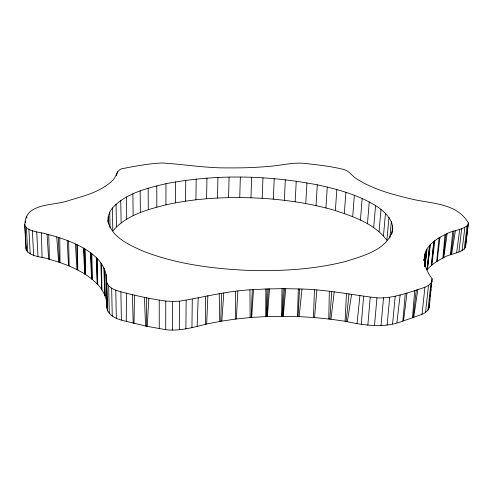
<?xml version="1.0" encoding="UTF-8"?>
<svg xmlns="http://www.w3.org/2000/svg" width="493" height="493" viewBox="0 0 493 493"><rect width="100%" height="100%" fill="white"/><g stroke="black" fill="none" stroke-linecap="round" stroke-linejoin="round"><path stroke-width="0.74" d="M429.458 245.68C420.338 255.201 424.861 269.542 432.084 278.693L429.175 307.823C426.772 314.053 419.038 314.916 413.719 317.393L403.527 320.82C384.725 328.572 364.29 325.435 345.082 321.239L329.86 319.107L313.462 317.474L297.532 316.537L267.397 316.5L251.177 317.455L236.332 318.971L220.802 321.251L206.678 324.012C193.287 327.34 179.692 331.376 165.722 329.688L165.759 301.063C152.503 299.319 139.42 296.41 126.442 293.249C119.263 291.135 107.949 289.755 106.457 280.819C106.975 271.963 102.581 263.564 96.271 257.58C88.444 250.043 78.603 245.033 68.613 241.015C61.582 238.279 54.359 236.067 47.045 234.206C39.748 231.753 30.221 232.431 24.964 225.985C23.615 202.087 53.743 206.327 69.156 200.392C84.605 195.857 101.527 191.592 113.273 179.828C116.884 175.57 116.983 168.458 124.236 168.292C136.684 165.839 149.256 163.584 161.944 162.98C184.327 164.268 206.579 168.292 229.103 167.885C242.217 168.014 255.343 167.583 268.402 166.4C280.499 165.654 292.398 162.209 304.582 163.356C317.535 164.872 330.606 166.203 343.276 169.382C349.247 170.541 352.094 176.328 357.086 179.156C373.768 189.651 393.167 194.673 412.148 199.178C431.819 203.782 456.974 203.091 468.35 222.953L465.404 247.665C459.846 254.055 449.764 253.396 442.868 258.092C436.958 261.062 431.276 264.772 427.024 269.917L429.458 245.68C433.883 240.51 439.892 237.016 445.986 234.144C452.882 229.904 462.576 230.607 468.221 224.623M165.962 183.704C146.982 188.258 126.091 193.145 112.349 208.052L112.811 230.934C125.992 215.318 146.914 209.698 165.938 204.811L165.962 183.704C215.798 174.035 267.533 175.237 317.282 184.832C337.452 189.183 357.789 194.76 375.549 205.575C384.466 211.226 394.455 220.198 392.471 231.889M172.501 330.02L172.612 301.396L165.759 301.063M265.739 316.568L265.838 288.99L283.259 288.651L298.296 288.953C324.795 289.243 350.769 294.765 376.954 297.846C389.957 298.653 402.436 294.463 414.681 290.697C420.714 288.159 429.002 287.598 432.121 281.096M165.938 204.811L175.533 202.826L175.637 181.874M165.722 329.688L146.384 326.193L126.263 321.331L126.442 293.249M179.31 329.78L179.501 301.186C204.108 297.174 228.407 290.593 253.494 289.65L265.838 288.99M146.384 326.193L146.631 297.809M175.533 202.826L185.553 201.156L185.738 180.333M185.879 328.973L186.151 300.44M235.303 319.1L235.568 291.32M191.943 327.642L192.288 299.196M185.553 201.156L195.924 199.801L196.196 179.088M281.589 316.229L282.021 288.664M134.004 323.34L134.509 295.19M195.924 199.801L206.592 198.753L206.949 178.139M328.782 318.989L329.33 291.234M206.592 198.753L217.493 198.032L217.931 177.486M220.802 321.251L221.523 293.236M217.493 198.032L228.555 197.625L229.091 177.135M266.288 316.537L267.052 288.929M297.532 316.537L298.296 288.953M228.555 197.625L239.734 197.533L240.35 177.079M239.734 197.533L250.955 197.761L251.664 177.32M197.151 326.304L198.204 297.797M313.462 317.474L314.479 289.859M388.946 217.493L386.894 240.27C374.649 223.828 354.122 216.772 335.382 210.597C311.582 203.566 286.895 199.924 262.171 198.303L262.972 177.856M251.177 317.455L252.305 289.73M282.144 316.223L283.259 288.651M206.678 324.012L207.855 295.677M273.319 199.154L274.213 178.682M284.338 200.318L285.324 179.797M345.082 321.239L346.456 293.427M266.836 316.518L268.278 288.886M295.165 201.785L296.244 181.196M298.08 316.549L299.51 288.997M236.332 318.971L237.866 291.061M147.241 326.366L148.837 298.222M305.752 203.547L306.923 182.878M316.025 205.612L317.282 184.832M108.022 222.195C107.566 217.086 109.119 212.039 112.349 208.052M251.713 317.418L253.494 289.65M325.922 207.966L327.278 187.063M282.699 316.223L284.492 288.658M329.86 319.107L331.727 291.48M221.819 321.097L223.785 292.916M335.382 210.597L336.824 189.546M344.336 213.5L345.87 192.295M352.717 216.667L354.331 195.277M267.397 316.5L269.517 288.855M360.445 220.081L362.152 198.5M412.499 317.843L414.681 290.697M367.464 223.73L369.245 201.933M361.295 324.178L363.594 296.336M465.404 247.665L468.35 222.953M314.54 317.56L316.876 290.038M373.688 227.593L375.549 205.575M367.833 325.226L370.212 297.341M379.049 231.655L380.978 209.396M374.495 325.737L376.954 297.846M402.867 321.029L405.271 293.569M283.259 316.235L285.73 288.682M383.474 235.888L385.471 213.377M381.009 325.7L383.542 297.821M389.846 238.076L391.337 221.721M442.868 258.092L445.006 234.631M391.818 234.298L392.576 226.022M387.11 325.115L389.71 297.285M392.564 324L395.213 296.25M346.203 321.418L348.964 293.803M299.177 316.611L301.944 289.12M431.32 265.53L433.735 241.508M436.699 261.543L439.109 237.743M426.396 250.228L424.756 266.282L424.917 264.778M450.399 254.801L452.79 231.42M357.043 323.365L359.921 295.677M424.085 260.322L424.639 255.078M424.83 266.3L426.55 249.865M424.011 260.544L424.165 259.035M424.122 260.415L424.769 254.326M427.141 269.757L429.717 245.348M424.171 260.655L424.892 253.957M424.954 266.066L426.741 249.507M422.02 314.238L424.935 287.117M431.48 265.382L434.086 241.206M425.558 312.396L428.497 285.392M427.967 310.226L430.913 283.358M429.329 303.756L429.175 307.823M429.662 300.718L429.828 299.202M430.161 296.164L430.414 293.883M430.666 291.603L430.913 289.329M431.165 287.049L431.332 285.527M431.585 283.253L432.084 278.693M427.277 269.597L430.013 245.015M425.102 265.832L426.975 249.156M443.312 257.851L445.986 234.144M413.122 317.628L416.283 290.18M396.902 322.773L400.137 294.956M330.969 319.254L334.199 291.788M427.425 269.443L430.34 244.701M437.1 261.29L439.996 237.219M458.915 251.948L461.707 228.629M462.04 250.758L464.85 227.519M464.227 249.31L467.044 226.164M403.527 320.82L406.965 293.076M431.837 265.105L434.875 240.633M450.959 254.591L454.028 230.983M456.635 252.669L459.753 229.202M443.817 257.623L447.108 233.676M413.719 317.393L417.805 289.631M347.374 321.639L351.571 294.272M451.594 254.388L455.433 230.564M126.263 321.331C115.584 319.076 104.861 314.861 106.771 302.061C105.625 295.178 101.946 289.009 97.238 283.962L91.797 278.933L85.535 274.435L77.543 269.844L68.558 265.727L59.351 262.301L49.405 259.287C41.831 256.465 31.632 257.266 26.308 250.265L25.987 248.306L26.357 246.371M392.607 230.367C386.845 250.191 363.058 255.812 345.766 261.426C314.257 269.418 281.521 271.31 249.125 270.417C213.118 268.864 176.685 264.223 142.902 251.091C129.148 244.774 111.178 237.269 107.985 220.661M172.612 301.396L179.501 301.186M250.955 197.761L262.171 198.303M56.738 236.911L58.636 262.079M47.045 234.206L48.641 259.078M25.303 221.043L25.396 222.553M75.423 243.943L76.957 269.56M26.758 216.723L26.85 218.233M24.964 225.985L26.308 250.265M24.65 224.142L25.987 248.306M28.884 229.35L30.202 253.846M26.388 227.741L27.725 252.139M67.245 240.479L68.558 265.727M32.365 230.742L33.653 255.312M83.428 248.09L84.765 273.948M36.716 231.858L37.967 256.496M90.429 252.65L91.562 278.761M58.334 237.379L59.351 262.301M84.026 248.41L85.036 274.108M144.467 297.365L145.546 326.009M96.271 257.58L97.238 283.962M103.863 267.945L104.756 295.202M90.94 253.008L91.797 278.933M76.723 244.528L77.543 269.844M100.843 262.824L101.694 289.514M132.42 294.715L133.19 323.143M96.677 257.962L97.417 284.141M84.593 248.749L85.289 274.268M48.745 234.637L49.405 259.287M41.369 232.887L42.065 257.451M106.001 274.188L106.691 301.605M104.306 268.79L104.96 295.609M108.682 285.866L109.304 313.708M106.932 283.383L107.573 311.083M106.445 279.371L107.098 308.359M106.174 275.137L106.784 302.548M91.415 253.371L92.006 279.106M68.613 241.015L69.174 265.986M116.496 174.208L116.527 175.718M111.664 288.165L112.256 316.142M109.729 212.113L110.062 227.797M108.257 216.322L108.423 223.884M219.225 293.631L219.767 321.442M116.052 204.176L116.471 226.792M115.781 290.186L116.33 318.275M101.422 263.632L101.952 289.902M77.327 244.836L77.82 269.991M120.89 291.85L121.377 320.031M117.463 171.607L117.494 173.117M116.835 172.895L116.859 174.411M104.627 269.683L105.101 296.04M120.754 200.509L121.13 222.861M85.129 249.094L85.535 274.435M126.393 197.064L126.713 219.169M97.386 258.739L97.737 284.516M91.858 253.747L92.203 279.284M132.894 193.86L133.153 215.737M140.172 190.908L140.363 212.569M59.776 237.872L60.004 262.535M249.951 289.927L250.117 317.554M148.159 188.234L148.282 209.691M205.55 296.145L205.643 324.234M156.78 185.824L156.829 207.097M159.214 300.2L159.257 328.788"/></g></svg>
